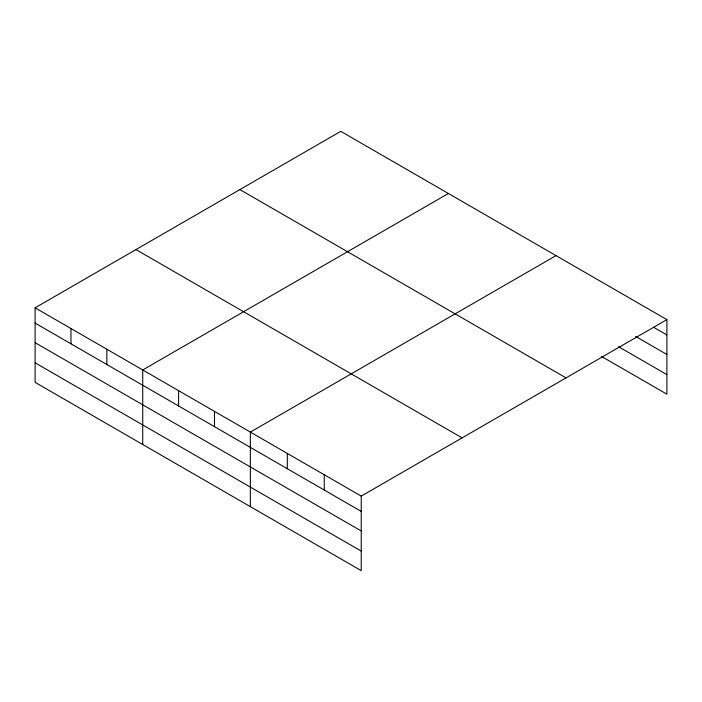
<?xml version="1.0" encoding="UTF-8"?>
<svg xmlns="http://www.w3.org/2000/svg" width="702" height="702" viewBox="0 0 702 702"><rect width="100%" height="100%" fill="white"/><g stroke="black" fill="none" stroke-linecap="round" stroke-linejoin="round"><path stroke-width="1.05" d="M361.232 530.958L361.232 496.112L35.1 307.818L35.1 382.362L361.232 570.656L361.232 530.958L35.1 342.664M601.509 356.423L666.9 394.182L666.9 319.638L340.768 131.344L35.1 307.818M448.385 193.489L142.725 369.963L142.725 444.498M556.01 255.625L250.351 432.099L250.351 506.633M361.232 496.112L666.9 319.638M653.632 327.264L666.9 334.924M635.626 336.425L666.9 354.484M618.567 346.718L666.9 374.622M239.891 189.584L566.031 377.878M135.969 249.587L462.109 437.881M35.1 323.104L361.232 511.398M35.1 362.802L361.232 551.096M324.271 474.771L324.271 490.057M287.311 453.439L287.311 468.725M214.479 411.381L214.479 426.667M178.598 390.672L178.598 405.958M106.853 349.245L106.853 364.531M70.972 328.536L70.972 343.822"/></g></svg>
